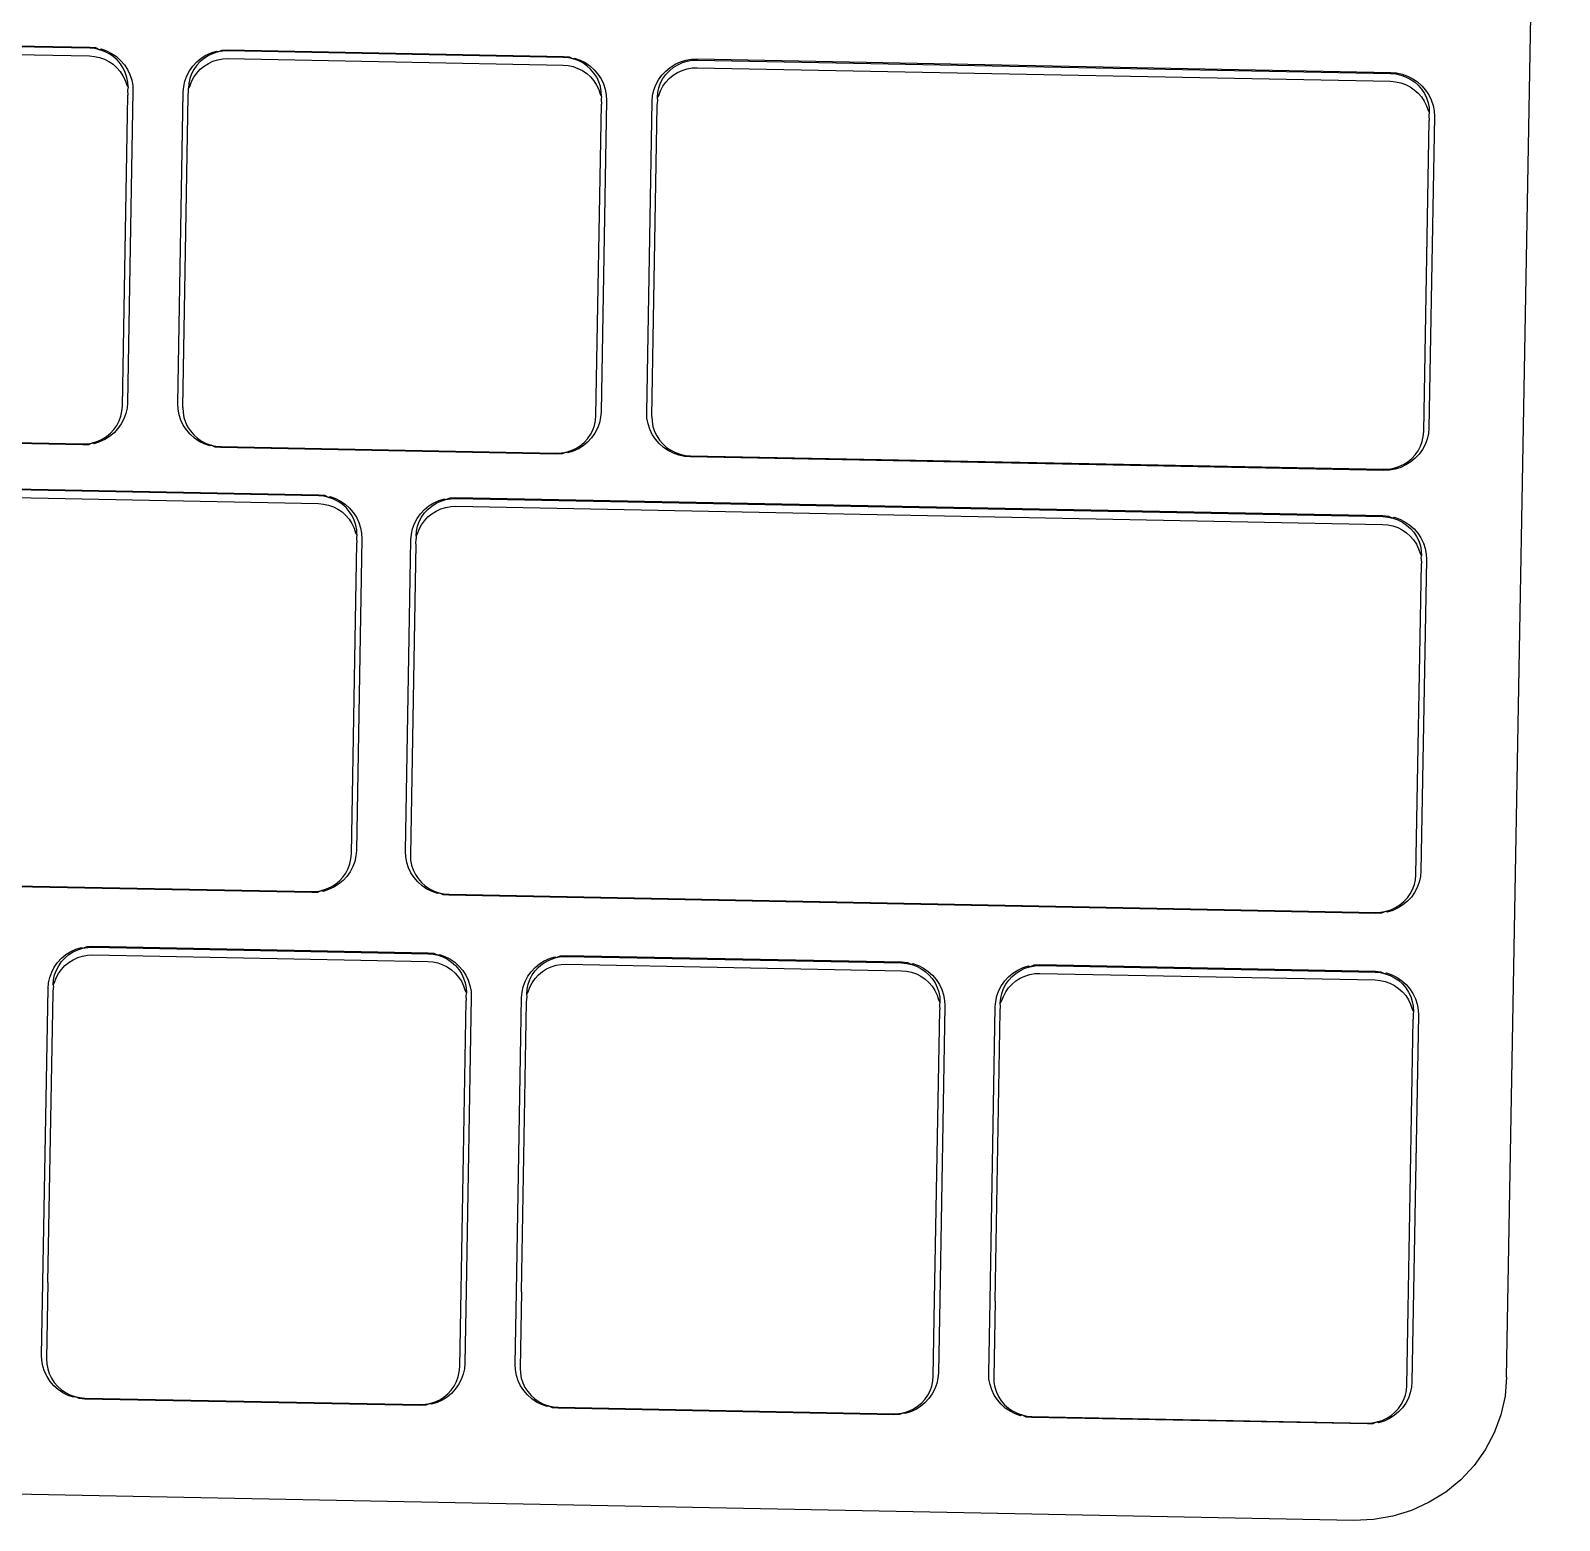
# Model space of a CAD drawing. Header units: millimetres. Extents: x -9564 to 100156, y -26854 to 24346.
# Drawn here: x 64363.5 to 64417.4, y -3054.6 to -3002.1 of the extents above; entities that cross this region are included whole.
import ezdxf

# ---------------------------------------------------------------- set-up
doc = ezdxf.new("R2010")
doc.units = ezdxf.units.MM
doc.header["$LTSCALE"] = 100
doc.layers.add('Muebles', color=112, linetype='Continuous')

msp = doc.modelspace()

# ---------------------------------------------------------------- linework, layer by layer
at = {"layer": 'Muebles'}
for p, q in [((64415.508, -3049.529), (64417.366, -2944.199)), ((64353.795, -3002.458), (64365.612, -3002.689)), ((64353.796, -3002.767), (64365.601, -3002.997)), ((64365.606, -3002.724), (64353.8, -3002.494)), ((64365.785, -3002.739), (64365.606, -3002.724)), ((64365.612, -3002.689), (64365.809, -3002.705)), ((64365.96, -3002.777), (64365.785, -3002.739)), ((64365.809, -3002.705), (64365.96, -3002.777)), ((64365.96, -3002.777), (64366.007, -3002.748)), ((64366.13, -3002.837), (64365.96, -3002.777)), ((64366.007, -3002.748), (64366.198, -3002.816)), ((64370.276, -3002.792), (64370.473, -3002.783)), ((64370.473, -3002.783), (64382.29, -3003.014)), ((64365.601, -3002.997), (64365.78, -3003.012)), ((64365.78, -3003.012), (64365.956, -3003.05)), ((64365.956, -3003.05), (64366.125, -3003.11)), ((64366.125, -3003.11), (64366.284, -3003.191)), ((64366.289, -3002.918), (64366.13, -3002.837)), ((64366.198, -3002.816), (64366.379, -3002.908)), ((64366.284, -3003.191), (64366.432, -3003.292)), ((64366.437, -3003.019), (64366.289, -3002.918)), ((64366.379, -3002.908), (64366.545, -3003.022)), ((64366.432, -3003.292), (64366.565, -3003.412)), ((64366.57, -3003.138), (64366.437, -3003.019)), ((64366.545, -3003.022), (64366.696, -3003.157)), ((64366.686, -3003.274), (64366.57, -3003.138)), ((64366.783, -3003.423), (64366.686, -3003.274)), ((64366.696, -3003.157), (64366.826, -3003.309)), ((64366.826, -3003.309), (64366.936, -3003.477)), ((64369.238, -3003.356), (64369.374, -3003.209)), ((64369.374, -3003.209), (64369.529, -3003.08)), ((64369.5, -3003.196), (64369.379, -3003.326)), ((64369.637, -3003.082), (64369.5, -3003.196)), ((64369.529, -3003.08), (64369.699, -3002.973)), ((64369.632, -3003.355), (64369.784, -3003.259)), ((64369.788, -3002.986), (64369.637, -3003.082)), ((64369.699, -3002.973), (64369.883, -3002.888)), ((64369.784, -3003.259), (64369.946, -3003.184)), ((64369.951, -3002.911), (64369.788, -3002.986)), ((64369.883, -3002.888), (64370.076, -3002.827)), ((64369.946, -3003.184), (64370.117, -3003.131)), ((64370.122, -3002.858), (64369.951, -3002.911)), ((64370.076, -3002.827), (64370.122, -3002.858)), ((64370.117, -3003.131), (64370.294, -3003.1)), ((64370.122, -3002.858), (64370.276, -3002.792)), ((64370.299, -3002.827), (64370.122, -3002.858)), ((64370.294, -3003.1), (64370.473, -3003.092)), ((64370.478, -3002.819), (64370.299, -3002.827)), ((64370.473, -3003.092), (64382.279, -3003.322)), ((64382.284, -3003.049), (64370.478, -3002.819)), ((64382.279, -3003.322), (64382.458, -3003.337)), ((64382.463, -3003.064), (64382.284, -3003.049)), ((64382.29, -3003.014), (64382.487, -3003.03)), ((64382.638, -3003.102), (64382.463, -3003.064)), ((64382.487, -3003.03), (64382.638, -3003.102)), ((64382.638, -3003.102), (64382.685, -3003.073)), ((64382.807, -3003.162), (64382.638, -3003.102)), ((64382.685, -3003.073), (64382.876, -3003.141)), ((64382.967, -3003.243), (64382.807, -3003.162)), ((64382.876, -3003.141), (64383.057, -3003.233)), ((64383.115, -3003.344), (64382.967, -3003.243)), ((64383.057, -3003.233), (64383.223, -3003.347)), ((64386.05, -3003.399), (64386.222, -3003.291)), ((64386.16, -3003.404), (64386.313, -3003.308)), ((64386.222, -3003.291), (64386.408, -3003.206)), ((64386.313, -3003.308), (64386.477, -3003.233)), ((64386.408, -3003.206), (64386.603, -3003.146)), ((64386.477, -3003.233), (64386.65, -3003.18)), ((64386.603, -3003.146), (64386.805, -3003.111)), ((64386.65, -3003.18), (64386.828, -3003.149)), ((64386.805, -3003.111), (64387.004, -3003.102)), ((64386.828, -3003.149), (64387.009, -3003.141)), ((64387.004, -3003.102), (64411.428, -3003.578)), ((64387.009, -3003.141), (64411.421, -3003.617)), ((64366.565, -3003.412), (64366.681, -3003.547)), ((64366.681, -3003.547), (64366.778, -3003.696)), ((64366.778, -3003.696), (64366.855, -3003.856)), ((64366.86, -3003.583), (64366.783, -3003.423)), ((64366.855, -3003.856), (64366.91, -3004.024)), ((64366.915, -3003.751), (64366.86, -3003.583)), ((64366.947, -3003.925), (64366.915, -3003.751)), ((64366.936, -3003.477), (64367.022, -3003.657)), ((64367.022, -3003.657), (64367.084, -3003.847)), ((64367.084, -3003.847), (64367.12, -3004.043)), ((64368.961, -3003.884), (64369.03, -3003.697)), ((64369.03, -3003.697), (64369.122, -3003.52)), ((64369.134, -3003.795), (64369.096, -3003.967)), ((64369.122, -3003.52), (64369.238, -3003.356)), ((64369.195, -3003.628), (64369.134, -3003.795)), ((64369.19, -3003.901), (64369.272, -3003.744)), ((64369.277, -3003.471), (64369.195, -3003.628)), ((64369.272, -3003.744), (64369.375, -3003.599)), ((64369.379, -3003.326), (64369.277, -3003.471)), ((64369.375, -3003.599), (64369.495, -3003.469)), ((64369.495, -3003.469), (64369.632, -3003.355)), ((64382.458, -3003.337), (64382.633, -3003.375)), ((64382.633, -3003.375), (64382.802, -3003.435)), ((64382.802, -3003.435), (64382.962, -3003.516)), ((64382.962, -3003.516), (64383.11, -3003.617)), ((64383.11, -3003.617), (64383.243, -3003.737)), ((64383.248, -3003.464), (64383.115, -3003.344)), ((64383.223, -3003.347), (64383.373, -3003.482)), ((64383.243, -3003.737), (64383.359, -3003.872)), ((64383.364, -3003.599), (64383.248, -3003.464)), ((64383.461, -3003.748), (64383.364, -3003.599)), ((64383.373, -3003.482), (64383.504, -3003.634)), ((64383.538, -3003.908), (64383.461, -3003.748)), ((64383.504, -3003.634), (64383.614, -3003.802)), ((64383.614, -3003.802), (64383.7, -3003.983)), ((64385.545, -3004.016), (64385.639, -3003.839)), ((64385.639, -3003.839), (64385.756, -3003.675)), ((64385.713, -3003.95), (64385.796, -3003.793)), ((64385.756, -3003.675), (64385.893, -3003.528)), ((64385.796, -3003.793), (64385.9, -3003.648)), ((64385.893, -3003.528), (64386.05, -3003.399)), ((64385.895, -3003.921), (64386.017, -3003.791)), ((64385.9, -3003.648), (64386.022, -3003.518)), ((64386.017, -3003.791), (64386.155, -3003.677)), ((64386.022, -3003.518), (64386.16, -3003.404)), ((64386.155, -3003.677), (64386.308, -3003.581)), ((64386.308, -3003.581), (64386.472, -3003.506)), ((64386.472, -3003.506), (64386.645, -3003.453)), ((64386.645, -3003.453), (64386.823, -3003.422)), ((64386.823, -3003.422), (64387.005, -3003.414)), ((64387.005, -3003.414), (64411.417, -3003.89)), ((64411.421, -3003.617), (64411.602, -3003.632)), ((64411.428, -3003.578), (64411.626, -3003.595)), ((64411.602, -3003.632), (64411.779, -3003.67)), ((64411.626, -3003.595), (64411.827, -3003.637)), ((64411.779, -3003.67), (64411.95, -3003.73)), ((64411.827, -3003.637), (64412.02, -3003.706)), ((64411.95, -3003.73), (64412.112, -3003.811)), ((64412.02, -3003.706), (64412.203, -3003.798)), ((64412.112, -3003.811), (64412.261, -3003.912)), ((64412.203, -3003.798), (64412.371, -3003.912)), ((64366.757, -3015.336), (64366.95, -3004.375)), ((64366.91, -3004.024), (64366.955, -3004.102)), ((64367.129, -3004.237), (64366.936, -3015.208)), ((64366.955, -3004.102), (64366.942, -3004.199)), ((64366.942, -3004.199), (64366.95, -3004.375)), ((64366.955, -3004.102), (64366.947, -3003.925)), ((64367.12, -3004.043), (64367.129, -3004.237)), ((64368.709, -3015.243), (64368.902, -3004.271)), ((64368.902, -3004.271), (64368.919, -3004.078)), ((64368.919, -3004.078), (64368.961, -3003.884)), ((64369.076, -3004.417), (64369.091, -3004.24)), ((64369.096, -3003.967), (64369.081, -3004.144)), ((64369.081, -3004.144), (64369.129, -3004.068)), ((64369.091, -3004.24), (64369.081, -3004.144)), ((64369.129, -3004.068), (64369.19, -3003.901)), ((64383.359, -3003.872), (64383.456, -3004.021)), ((64383.456, -3004.021), (64383.533, -3004.181)), ((64383.533, -3004.181), (64383.588, -3004.349)), ((64383.592, -3004.076), (64383.538, -3003.908)), ((64383.588, -3004.349), (64383.633, -3004.427)), ((64383.624, -3004.251), (64383.592, -3004.076)), ((64383.633, -3004.427), (64383.624, -3004.251)), ((64383.7, -3003.983), (64383.762, -3004.172)), ((64383.762, -3004.172), (64383.798, -3004.368)), ((64383.798, -3004.368), (64383.807, -3004.562)), ((64385.416, -3004.593), (64385.432, -3004.399)), ((64385.432, -3004.399), (64385.476, -3004.204)), ((64385.476, -3004.204), (64385.545, -3004.016)), ((64385.599, -3004.466), (64385.614, -3004.289)), ((64385.599, -3004.466), (64385.647, -3004.39)), ((64385.614, -3004.289), (64385.652, -3004.117)), ((64385.647, -3004.39), (64385.708, -3004.223)), ((64385.652, -3004.117), (64385.713, -3003.95)), ((64385.708, -3004.223), (64385.792, -3004.066)), ((64385.792, -3004.066), (64385.895, -3003.921)), ((64411.417, -3003.89), (64411.597, -3003.905)), ((64411.597, -3003.905), (64411.775, -3003.943)), ((64411.775, -3003.943), (64411.945, -3004.003)), ((64411.945, -3004.003), (64412.107, -3004.084)), ((64412.107, -3004.084), (64412.256, -3004.186)), ((64412.256, -3004.186), (64412.39, -3004.305)), ((64412.261, -3003.912), (64412.395, -3004.032)), ((64412.371, -3003.912), (64412.523, -3004.047)), ((64412.39, -3004.305), (64412.507, -3004.44)), ((64412.395, -3004.032), (64412.512, -3004.167)), ((64412.512, -3004.167), (64412.611, -3004.316)), ((64412.523, -3004.047), (64412.655, -3004.2)), ((64412.611, -3004.316), (64412.688, -3004.476)), ((64412.655, -3004.2), (64412.766, -3004.368)), ((64412.766, -3004.368), (64412.854, -3004.549)), ((64368.883, -3015.377), (64369.076, -3004.417)), ((64383.435, -3015.661), (64383.628, -3004.7)), ((64383.807, -3004.562), (64383.614, -3015.533)), ((64383.633, -3004.427), (64383.62, -3004.524)), ((64383.62, -3004.524), (64383.628, -3004.7)), ((64385.222, -3015.565), (64385.416, -3004.593)), ((64385.4, -3015.699), (64385.594, -3004.739)), ((64385.594, -3004.739), (64385.609, -3004.562)), ((64385.609, -3004.562), (64385.599, -3004.466)), ((64412.507, -3004.44), (64412.606, -3004.589)), ((64412.606, -3004.589), (64412.683, -3004.749)), ((64412.683, -3004.749), (64412.738, -3004.918)), ((64412.688, -3004.476), (64412.743, -3004.645)), ((64412.738, -3004.918), (64412.784, -3004.995)), ((64412.743, -3004.645), (64412.776, -3004.819)), ((64412.776, -3004.819), (64412.784, -3004.995)), ((64412.854, -3004.549), (64412.916, -3004.739)), ((64412.916, -3004.739), (64412.953, -3004.936)), ((64412.953, -3004.936), (64412.963, -3005.13)), ((64412.586, -3016.229), (64412.78, -3005.268)), ((64412.963, -3005.13), (64412.769, -3016.102)), ((64412.784, -3004.995), (64412.771, -3005.092)), ((64412.771, -3005.092), (64412.78, -3005.268)), ((64366.643, -3015.851), (64366.704, -3015.685)), ((64366.704, -3015.685), (64366.742, -3015.512)), ((64366.742, -3015.512), (64366.757, -3015.336)), ((64366.877, -3015.595), (64366.808, -3015.783)), ((64366.92, -3015.401), (64366.877, -3015.595)), ((64366.936, -3015.208), (64366.92, -3015.401)), ((64368.718, -3015.436), (64368.709, -3015.243)), ((64368.754, -3015.632), (64368.718, -3015.436)), ((64368.816, -3015.822), (64368.754, -3015.632)), ((64368.883, -3015.377), (64368.892, -3015.554)), ((64368.892, -3015.554), (64368.924, -3015.728)), ((64383.42, -3015.837), (64383.435, -3015.661)), ((64383.614, -3015.533), (64383.597, -3015.726)), ((64385.232, -3015.759), (64385.222, -3015.565)), ((64385.4, -3015.699), (64385.409, -3015.876)), ((64366.338, -3016.284), (64366.459, -3016.153)), ((64366.459, -3016.153), (64366.561, -3016.008)), ((64366.6, -3016.123), (64366.464, -3016.27)), ((64366.561, -3016.008), (64366.643, -3015.851)), ((64366.716, -3015.959), (64366.6, -3016.123)), ((64366.808, -3015.783), (64366.716, -3015.959)), ((64368.902, -3016.002), (64368.816, -3015.822)), ((64369.012, -3016.17), (64368.902, -3016.002)), ((64368.924, -3015.728), (64368.978, -3015.896)), ((64368.978, -3015.896), (64369.055, -3016.056)), ((64369.143, -3016.322), (64369.012, -3016.17)), ((64369.055, -3016.056), (64369.152, -3016.205)), ((64369.152, -3016.205), (64369.268, -3016.341)), ((64383.239, -3016.333), (64383.321, -3016.176)), ((64383.321, -3016.176), (64383.382, -3016.01)), ((64383.382, -3016.01), (64383.42, -3015.837)), ((64383.486, -3016.108), (64383.394, -3016.285)), ((64383.555, -3015.92), (64383.486, -3016.108)), ((64383.597, -3015.726), (64383.555, -3015.92)), ((64385.268, -3015.955), (64385.232, -3015.759)), ((64385.331, -3016.146), (64385.268, -3015.955)), ((64385.418, -3016.327), (64385.331, -3016.146)), ((64385.409, -3015.876), (64385.442, -3016.05)), ((64385.442, -3016.05), (64385.497, -3016.218)), ((64385.497, -3016.218), (64385.574, -3016.378)), ((64412.571, -3016.405), (64412.586, -3016.229)), ((64412.769, -3016.102), (64412.753, -3016.295)), ((64365.365, -3016.696), (64353.548, -3016.465)), ((64353.555, -3016.43), (64365.36, -3016.661)), ((64365.36, -3016.661), (64365.539, -3016.652)), ((64365.562, -3016.687), (64365.365, -3016.696)), ((64365.539, -3016.652), (64365.716, -3016.621)), ((64365.716, -3016.621), (64365.562, -3016.687)), ((64365.716, -3016.621), (64365.887, -3016.568)), ((64365.762, -3016.652), (64365.716, -3016.621)), ((64365.955, -3016.591), (64365.762, -3016.652)), ((64365.887, -3016.568), (64366.05, -3016.493)), ((64366.139, -3016.506), (64365.955, -3016.591)), ((64366.05, -3016.493), (64366.201, -3016.397)), ((64366.309, -3016.399), (64366.139, -3016.506)), ((64366.201, -3016.397), (64366.338, -3016.284)), ((64366.464, -3016.27), (64366.309, -3016.399)), ((64369.293, -3016.457), (64369.143, -3016.322)), ((64369.268, -3016.341), (64369.401, -3016.46)), ((64369.459, -3016.571), (64369.293, -3016.457)), ((64369.401, -3016.46), (64369.549, -3016.561)), ((64369.64, -3016.663), (64369.459, -3016.571)), ((64369.549, -3016.561), (64369.709, -3016.642)), ((64369.831, -3016.731), (64369.64, -3016.663)), ((64369.709, -3016.642), (64369.878, -3016.702)), ((64369.878, -3016.702), (64369.831, -3016.731)), ((64369.878, -3016.702), (64370.053, -3016.74)), ((64370.029, -3016.774), (64369.878, -3016.702)), ((64370.226, -3016.79), (64370.029, -3016.774)), ((64370.053, -3016.74), (64370.232, -3016.755)), ((64370.232, -3016.755), (64382.038, -3016.986)), ((64382.728, -3016.818), (64382.879, -3016.723)), ((64382.987, -3016.724), (64382.817, -3016.832)), ((64382.879, -3016.723), (64383.016, -3016.609)), ((64383.142, -3016.595), (64382.987, -3016.724)), ((64383.016, -3016.609), (64383.137, -3016.478)), ((64383.137, -3016.478), (64383.239, -3016.333)), ((64383.278, -3016.448), (64383.142, -3016.595)), ((64383.394, -3016.285), (64383.278, -3016.448)), ((64385.529, -3016.495), (64385.418, -3016.327)), ((64385.662, -3016.648), (64385.529, -3016.495)), ((64385.574, -3016.378), (64385.673, -3016.527)), ((64385.814, -3016.783), (64385.662, -3016.648)), ((64385.673, -3016.527), (64385.79, -3016.663)), ((64385.79, -3016.663), (64385.924, -3016.782)), ((64385.982, -3016.897), (64385.814, -3016.783)), ((64385.924, -3016.782), (64386.073, -3016.883)), ((64412.388, -3016.901), (64412.472, -3016.744)), ((64412.472, -3016.744), (64412.533, -3016.578)), ((64412.533, -3016.578), (64412.571, -3016.405)), ((64412.64, -3016.678), (64412.546, -3016.855)), ((64412.709, -3016.49), (64412.64, -3016.678)), ((64412.753, -3016.295), (64412.709, -3016.49)), ((64382.043, -3017.021), (64370.226, -3016.79)), ((64382.038, -3016.986), (64382.217, -3016.978)), ((64382.24, -3017.012), (64382.043, -3017.021)), ((64382.217, -3016.978), (64382.394, -3016.946)), ((64382.394, -3016.946), (64382.24, -3017.012)), ((64382.394, -3016.946), (64382.565, -3016.893)), ((64382.44, -3016.977), (64382.394, -3016.946)), ((64382.633, -3016.916), (64382.44, -3016.977)), ((64382.565, -3016.893), (64382.728, -3016.818)), ((64382.817, -3016.832), (64382.633, -3016.916)), ((64386.165, -3016.989), (64385.982, -3016.897)), ((64386.073, -3016.883), (64386.235, -3016.964)), ((64386.358, -3017.057), (64386.165, -3016.989)), ((64386.235, -3016.964), (64386.405, -3017.025)), ((64386.558, -3017.1), (64386.358, -3017.057)), ((64386.405, -3017.025), (64386.583, -3017.063)), ((64386.757, -3017.116), (64386.558, -3017.1)), ((64386.583, -3017.063), (64386.763, -3017.078)), ((64411.186, -3017.592), (64386.757, -3017.116)), ((64386.763, -3017.078), (64411.175, -3017.554)), ((64411.872, -3017.386), (64412.025, -3017.291)), ((64412.135, -3017.296), (64411.962, -3017.403)), ((64412.025, -3017.291), (64412.163, -3017.177)), ((64412.291, -3017.167), (64412.135, -3017.296)), ((64412.163, -3017.177), (64412.285, -3017.046)), ((64412.285, -3017.046), (64412.388, -3016.901)), ((64412.429, -3017.019), (64412.291, -3017.167)), ((64412.546, -3016.855), (64412.429, -3017.019)), ((64411.175, -3017.554), (64411.357, -3017.546)), ((64411.38, -3017.584), (64411.186, -3017.592)), ((64411.357, -3017.546), (64411.535, -3017.514)), ((64411.582, -3017.549), (64411.38, -3017.584)), ((64411.535, -3017.514), (64411.708, -3017.461)), ((64411.777, -3017.488), (64411.582, -3017.549)), ((64411.708, -3017.461), (64411.872, -3017.386)), ((64411.962, -3017.403), (64411.777, -3017.488)), ((64361.858, -3018.224), (64373.675, -3018.454)), ((64373.668, -3018.489), (64361.863, -3018.259)), ((64361.858, -3018.532), (64373.664, -3018.762)), ((64373.664, -3018.762), (64373.843, -3018.777)), ((64373.848, -3018.504), (64373.668, -3018.489)), ((64373.675, -3018.454), (64373.872, -3018.471)), ((64373.843, -3018.777), (64374.018, -3018.815)), ((64374.023, -3018.542), (64373.848, -3018.504)), ((64373.872, -3018.471), (64374.023, -3018.542)), ((64374.018, -3018.815), (64374.187, -3018.876)), ((64374.023, -3018.542), (64374.07, -3018.514)), ((64374.192, -3018.603), (64374.023, -3018.542)), ((64374.07, -3018.514), (64374.261, -3018.582)), ((64374.187, -3018.876), (64374.347, -3018.957)), ((64374.352, -3018.684), (64374.192, -3018.603)), ((64374.261, -3018.582), (64374.441, -3018.674)), ((64374.5, -3018.785), (64374.352, -3018.684)), ((64374.441, -3018.674), (64374.608, -3018.788)), ((64374.633, -3018.904), (64374.5, -3018.785)), ((64374.608, -3018.788), (64374.758, -3018.922)), ((64374.749, -3019.039), (64374.633, -3018.904)), ((64374.758, -3018.922), (64374.889, -3019.075)), ((64377.396, -3018.973), (64377.552, -3018.845)), ((64377.521, -3018.961), (64377.66, -3018.847)), ((64377.552, -3018.845), (64377.724, -3018.737)), ((64377.66, -3018.847), (64377.812, -3018.751)), ((64377.724, -3018.737), (64377.909, -3018.653)), ((64377.812, -3018.751), (64377.976, -3018.676)), ((64377.909, -3018.653), (64378.104, -3018.592)), ((64377.971, -3018.949), (64378.144, -3018.896)), ((64377.976, -3018.676), (64378.149, -3018.623)), ((64378.104, -3018.592), (64378.149, -3018.623)), ((64378.144, -3018.896), (64378.323, -3018.865)), ((64378.149, -3018.623), (64378.305, -3018.557)), ((64378.149, -3018.623), (64378.328, -3018.592)), ((64378.305, -3018.557), (64378.504, -3018.549)), ((64378.323, -3018.865), (64378.504, -3018.857)), ((64378.328, -3018.592), (64378.509, -3018.584)), ((64378.504, -3018.549), (64411.152, -3019.185)), ((64378.504, -3018.857), (64411.141, -3019.493)), ((64378.509, -3018.584), (64411.146, -3019.22)), ((64374.347, -3018.957), (64374.495, -3019.058)), ((64374.495, -3019.058), (64374.628, -3019.177)), ((64374.628, -3019.177), (64374.744, -3019.312)), ((64374.744, -3019.312), (64374.841, -3019.461)), ((64374.846, -3019.188), (64374.749, -3019.039)), ((64374.841, -3019.461), (64374.918, -3019.622)), ((64374.922, -3019.349), (64374.846, -3019.188)), ((64374.889, -3019.075), (64374.999, -3019.243)), ((64374.977, -3019.517), (64374.922, -3019.349)), ((64374.999, -3019.243), (64375.085, -3019.423)), ((64375.085, -3019.423), (64375.147, -3019.613)), ((64376.979, -3019.648), (64377.048, -3019.461)), ((64377.048, -3019.461), (64377.142, -3019.284)), ((64377.142, -3019.284), (64377.258, -3019.12)), ((64377.151, -3019.559), (64377.213, -3019.393)), ((64377.213, -3019.393), (64377.296, -3019.236)), ((64377.258, -3019.12), (64377.396, -3018.973)), ((64377.291, -3019.509), (64377.394, -3019.364)), ((64377.296, -3019.236), (64377.399, -3019.091)), ((64377.394, -3019.364), (64377.516, -3019.234)), ((64377.399, -3019.091), (64377.521, -3018.961)), ((64377.516, -3019.234), (64377.655, -3019.12)), ((64377.655, -3019.12), (64377.807, -3019.024)), ((64377.807, -3019.024), (64377.971, -3018.949)), ((64411.146, -3019.22), (64411.327, -3019.235)), ((64411.152, -3019.185), (64411.351, -3019.202)), ((64411.327, -3019.235), (64411.504, -3019.273)), ((64411.351, -3019.202), (64411.504, -3019.273)), ((64411.504, -3019.273), (64411.551, -3019.244)), ((64411.504, -3019.273), (64411.675, -3019.333)), ((64411.551, -3019.244), (64411.743, -3019.312)), ((64411.675, -3019.333), (64411.836, -3019.415)), ((64411.743, -3019.312), (64411.925, -3019.404)), ((64411.836, -3019.415), (64411.985, -3019.516)), ((64411.925, -3019.404), (64412.093, -3019.518)), ((64374.918, -3019.622), (64374.972, -3019.79)), ((64374.972, -3019.79), (64375.018, -3019.868)), ((64375.009, -3019.691), (64374.977, -3019.517)), ((64375.192, -3020.002), (64374.999, -3030.974)), ((64375.018, -3019.868), (64375.004, -3019.964)), ((64375.004, -3019.964), (64375.013, -3020.141)), ((64375.018, -3019.868), (64375.009, -3019.691)), ((64375.147, -3019.613), (64375.183, -3019.809)), ((64375.183, -3019.809), (64375.192, -3020.002)), ((64376.919, -3020.036), (64376.936, -3019.843)), ((64376.936, -3019.843), (64376.979, -3019.648)), ((64377.093, -3020.181), (64377.108, -3020.005)), ((64377.098, -3019.908), (64377.113, -3019.732)), ((64377.098, -3019.908), (64377.147, -3019.832)), ((64377.098, -3019.908), (64377.108, -3020.005)), ((64377.113, -3019.732), (64377.151, -3019.559)), ((64377.147, -3019.832), (64377.208, -3019.666)), ((64377.208, -3019.666), (64377.291, -3019.509)), ((64411.141, -3019.493), (64411.322, -3019.508)), ((64411.322, -3019.508), (64411.499, -3019.546)), ((64411.499, -3019.546), (64411.67, -3019.606)), ((64411.67, -3019.606), (64411.832, -3019.688)), ((64411.832, -3019.688), (64411.981, -3019.789)), ((64411.981, -3019.789), (64412.115, -3019.908)), ((64411.985, -3019.516), (64412.12, -3019.635)), ((64412.093, -3019.518), (64412.245, -3019.652)), ((64412.115, -3019.908), (64412.232, -3020.043)), ((64412.12, -3019.635), (64412.237, -3019.77)), ((64412.237, -3019.77), (64412.335, -3019.919)), ((64412.245, -3019.652), (64412.377, -3019.805)), ((64412.335, -3019.919), (64412.413, -3020.079)), ((64412.377, -3019.805), (64412.488, -3019.973)), ((64412.488, -3019.973), (64412.575, -3020.153)), ((64374.82, -3031.101), (64375.013, -3020.141)), ((64376.726, -3031.007), (64376.919, -3020.036)), ((64377.093, -3020.181), (64376.9, -3031.142)), ((64412.232, -3020.043), (64412.33, -3020.192)), ((64412.33, -3020.192), (64412.408, -3020.352)), ((64412.408, -3020.352), (64412.463, -3020.521)), ((64412.413, -3020.079), (64412.468, -3020.248)), ((64412.463, -3020.521), (64412.509, -3020.599)), ((64412.468, -3020.248), (64412.5, -3020.422)), ((64412.5, -3020.422), (64412.509, -3020.599)), ((64412.575, -3020.153), (64412.637, -3020.343)), ((64412.637, -3020.343), (64412.674, -3020.54)), ((64412.674, -3020.54), (64412.683, -3020.733)), ((64412.311, -3031.832), (64412.504, -3020.872)), ((64412.683, -3020.733), (64412.49, -3031.705)), ((64412.496, -3020.695), (64412.509, -3020.599)), ((64412.496, -3020.695), (64412.504, -3020.872)), ((64374.767, -3031.45), (64374.805, -3031.277)), ((64374.805, -3031.277), (64374.82, -3031.101)), ((64374.982, -3031.167), (64374.939, -3031.361)), ((64374.999, -3030.974), (64374.982, -3031.167)), ((64376.735, -3031.201), (64376.726, -3031.007)), ((64376.772, -3031.397), (64376.735, -3031.201)), ((64376.9, -3031.142), (64376.909, -3031.318)), ((64376.909, -3031.318), (64376.941, -3031.493)), ((64374.521, -3031.919), (64374.624, -3031.774)), ((64374.624, -3031.774), (64374.706, -3031.617)), ((64374.778, -3031.725), (64374.663, -3031.889)), ((64374.706, -3031.617), (64374.767, -3031.45)), ((64374.871, -3031.548), (64374.778, -3031.725)), ((64374.939, -3031.361), (64374.871, -3031.548)), ((64376.834, -3031.587), (64376.772, -3031.397)), ((64376.921, -3031.768), (64376.834, -3031.587)), ((64377.032, -3031.935), (64376.921, -3031.768)), ((64376.941, -3031.493), (64376.996, -3031.661)), ((64376.996, -3031.661), (64377.074, -3031.821)), ((64377.074, -3031.821), (64377.172, -3031.97)), ((64412.296, -3032.008), (64412.311, -3031.832)), ((64412.49, -3031.705), (64412.473, -3031.898)), ((64373.428, -3032.461), (64361.611, -3032.231)), ((64361.617, -3032.196), (64373.423, -3032.426)), ((64373.602, -3032.418), (64373.779, -3032.387)), ((64373.779, -3032.387), (64373.625, -3032.453)), ((64373.779, -3032.387), (64373.95, -3032.334)), ((64373.825, -3032.417), (64373.779, -3032.387)), ((64374.018, -3032.357), (64373.825, -3032.417)), ((64373.95, -3032.334), (64374.112, -3032.259)), ((64374.202, -3032.272), (64374.018, -3032.357)), ((64374.112, -3032.259), (64374.264, -3032.163)), ((64374.372, -3032.165), (64374.202, -3032.272)), ((64374.264, -3032.163), (64374.401, -3032.049)), ((64374.527, -3032.036), (64374.372, -3032.165)), ((64374.401, -3032.049), (64374.521, -3031.919)), ((64374.663, -3031.889), (64374.527, -3032.036)), ((64377.164, -3032.088), (64377.032, -3031.935)), ((64377.316, -3032.222), (64377.164, -3032.088)), ((64377.172, -3031.97), (64377.289, -3032.106)), ((64377.289, -3032.106), (64377.424, -3032.225)), ((64377.484, -3032.336), (64377.316, -3032.222)), ((64377.424, -3032.225), (64377.573, -3032.326)), ((64377.666, -3032.428), (64377.484, -3032.336)), ((64377.573, -3032.326), (64377.734, -3032.407)), ((64412.113, -3032.504), (64412.196, -3032.347)), ((64412.196, -3032.347), (64412.258, -3032.181)), ((64412.258, -3032.181), (64412.296, -3032.008)), ((64412.361, -3032.28), (64412.267, -3032.457)), ((64412.43, -3032.092), (64412.361, -3032.28)), ((64412.473, -3031.898), (64412.43, -3032.092)), ((64373.423, -3032.426), (64373.602, -3032.418)), ((64373.625, -3032.453), (64373.428, -3032.461)), ((64377.858, -3032.496), (64377.666, -3032.428)), ((64377.734, -3032.407), (64377.905, -3032.468)), ((64377.905, -3032.468), (64377.858, -3032.496)), ((64377.905, -3032.468), (64378.082, -3032.505)), ((64378.058, -3032.539), (64377.905, -3032.468)), ((64378.257, -3032.555), (64378.058, -3032.539)), ((64378.082, -3032.505), (64378.263, -3032.521)), ((64410.905, -3033.192), (64378.257, -3032.555)), ((64378.263, -3032.521), (64410.9, -3033.157)), ((64411.597, -3032.989), (64411.749, -3032.894)), ((64411.857, -3032.896), (64411.685, -3033.003)), ((64411.749, -3032.894), (64411.888, -3032.78)), ((64412.013, -3032.767), (64411.857, -3032.896)), ((64411.888, -3032.78), (64412.01, -3032.649)), ((64412.01, -3032.649), (64412.113, -3032.504)), ((64412.151, -3032.62), (64412.013, -3032.767)), ((64412.267, -3032.457), (64412.151, -3032.62)), ((64410.9, -3033.157), (64411.081, -3033.149)), ((64411.104, -3033.183), (64410.905, -3033.192)), ((64411.081, -3033.149), (64411.26, -3033.118)), ((64411.26, -3033.118), (64411.104, -3033.183)), ((64411.26, -3033.118), (64411.433, -3033.064)), ((64411.305, -3033.148), (64411.26, -3033.118)), ((64411.5, -3033.088), (64411.305, -3033.148)), ((64411.433, -3033.064), (64411.597, -3032.989)), ((64411.685, -3033.003), (64411.5, -3033.088)), ((64364.766, -3034.645), (64364.937, -3034.538)), ((64364.875, -3034.647), (64365.026, -3034.552)), ((64364.937, -3034.538), (64365.12, -3034.453)), ((64365.026, -3034.552), (64365.188, -3034.476)), ((64365.12, -3034.453), (64365.314, -3034.393)), ((64365.188, -3034.476), (64365.36, -3034.423)), ((64365.314, -3034.393), (64365.36, -3034.423)), ((64365.36, -3034.423), (64365.514, -3034.358)), ((64365.36, -3034.423), (64365.536, -3034.392)), ((64365.514, -3034.358), (64365.711, -3034.349)), ((64365.536, -3034.392), (64365.716, -3034.384)), ((64365.711, -3034.349), (64377.528, -3034.579)), ((64365.716, -3034.384), (64377.521, -3034.614)), ((64364.267, -3035.262), (64364.36, -3035.085)), ((64364.36, -3035.085), (64364.475, -3034.921)), ((64364.432, -3035.194), (64364.515, -3035.036)), ((64364.475, -3034.921), (64364.612, -3034.774)), ((64364.515, -3035.036), (64364.617, -3034.891)), ((64364.612, -3034.774), (64364.766, -3034.645)), ((64364.612, -3035.164), (64364.733, -3035.034)), ((64364.617, -3034.891), (64364.738, -3034.761)), ((64364.733, -3035.034), (64364.87, -3034.92)), ((64364.738, -3034.761), (64364.875, -3034.647)), ((64364.87, -3034.92), (64365.021, -3034.825)), ((64365.021, -3034.825), (64365.184, -3034.75)), ((64365.184, -3034.75), (64365.355, -3034.696)), ((64365.355, -3034.696), (64365.532, -3034.665)), ((64365.532, -3034.665), (64365.711, -3034.657)), ((64365.711, -3034.657), (64377.516, -3034.887)), ((64377.516, -3034.887), (64377.695, -3034.902)), ((64377.521, -3034.614), (64377.7, -3034.629)), ((64377.528, -3034.579), (64377.724, -3034.596)), ((64377.695, -3034.902), (64377.871, -3034.94)), ((64377.7, -3034.629), (64377.876, -3034.667)), ((64377.724, -3034.596), (64377.876, -3034.667)), ((64377.871, -3034.94), (64378.04, -3035)), ((64377.876, -3034.667), (64377.923, -3034.638)), ((64377.876, -3034.667), (64378.045, -3034.727)), ((64377.923, -3034.638), (64378.114, -3034.706)), ((64378.04, -3035), (64378.2, -3035.081)), ((64378.045, -3034.727), (64378.205, -3034.808)), ((64378.114, -3034.706), (64378.294, -3034.798)), ((64378.2, -3035.081), (64378.347, -3035.183)), ((64378.205, -3034.808), (64378.352, -3034.91)), ((64378.294, -3034.798), (64378.461, -3034.912)), ((64378.352, -3034.91), (64378.485, -3035.029)), ((64378.461, -3034.912), (64378.611, -3035.047)), ((64378.485, -3035.029), (64378.601, -3035.164)), ((64378.611, -3035.047), (64378.742, -3035.199)), ((64381.289, -3035.099), (64381.444, -3034.971)), ((64381.295, -3035.217), (64381.416, -3035.086)), ((64381.416, -3035.086), (64381.553, -3034.972)), ((64381.444, -3034.971), (64381.615, -3034.863)), ((64381.553, -3034.972), (64381.704, -3034.877)), ((64381.615, -3034.863), (64381.798, -3034.778)), ((64381.699, -3035.15), (64381.861, -3035.075)), ((64381.704, -3034.877), (64381.866, -3034.802)), ((64381.798, -3034.778), (64381.991, -3034.718)), ((64381.861, -3035.075), (64382.033, -3035.021)), ((64381.866, -3034.802), (64382.037, -3034.748)), ((64381.991, -3034.718), (64382.037, -3034.748)), ((64382.033, -3035.021), (64382.209, -3034.99)), ((64382.037, -3034.748), (64382.191, -3034.683)), ((64382.037, -3034.748), (64382.214, -3034.717)), ((64382.191, -3034.683), (64382.388, -3034.674)), ((64382.209, -3034.99), (64382.389, -3034.982)), ((64382.214, -3034.717), (64382.394, -3034.709)), ((64382.388, -3034.674), (64394.205, -3034.904)), ((64382.389, -3034.982), (64394.194, -3035.212)), ((64382.394, -3034.709), (64394.199, -3034.939)), ((64394.199, -3034.939), (64394.378, -3034.954)), ((64394.205, -3034.904), (64394.402, -3034.921)), ((64394.378, -3034.954), (64394.554, -3034.992)), ((64394.402, -3034.921), (64394.554, -3034.992)), ((64394.554, -3034.992), (64394.6, -3034.963)), ((64394.554, -3034.992), (64394.723, -3035.052)), ((64394.6, -3034.963), (64394.791, -3035.031)), ((64394.723, -3035.052), (64394.882, -3035.133)), ((64394.791, -3035.031), (64394.972, -3035.123)), ((64398.476, -3035.103), (64398.669, -3035.043)), ((64398.544, -3035.127), (64398.715, -3035.073)), ((64398.669, -3035.043), (64398.715, -3035.073)), ((64398.715, -3035.073), (64398.869, -3035.008)), ((64398.715, -3035.073), (64398.892, -3035.042)), ((64398.869, -3035.008), (64399.066, -3034.999)), ((64398.892, -3035.042), (64399.071, -3035.034)), ((64399.066, -3034.999), (64410.883, -3035.229)), ((64399.071, -3035.034), (64410.877, -3035.264)), ((64364.156, -3035.643), (64364.199, -3035.449)), ((64364.199, -3035.449), (64364.267, -3035.262)), ((64364.319, -3035.709), (64364.334, -3035.533)), ((64364.334, -3035.533), (64364.372, -3035.36)), ((64364.367, -3035.633), (64364.428, -3035.467)), ((64364.372, -3035.36), (64364.432, -3035.194)), ((64364.428, -3035.467), (64364.51, -3035.31)), ((64364.51, -3035.31), (64364.612, -3035.164)), ((64378.347, -3035.183), (64378.48, -3035.302)), ((64378.48, -3035.302), (64378.596, -3035.437)), ((64378.596, -3035.437), (64378.694, -3035.586)), ((64378.601, -3035.164), (64378.699, -3035.313)), ((64378.694, -3035.586), (64378.77, -3035.746)), ((64378.699, -3035.313), (64378.775, -3035.473)), ((64378.742, -3035.199), (64378.851, -3035.367)), ((64378.775, -3035.473), (64378.83, -3035.642)), ((64378.851, -3035.367), (64378.938, -3035.548)), ((64378.938, -3035.548), (64378.999, -3035.738)), ((64380.877, -3035.774), (64380.945, -3035.587)), ((64380.945, -3035.587), (64381.038, -3035.41)), ((64381.038, -3035.41), (64381.153, -3035.246)), ((64381.049, -3035.685), (64381.11, -3035.519)), ((64381.11, -3035.519), (64381.192, -3035.362)), ((64381.153, -3035.246), (64381.289, -3035.099)), ((64381.188, -3035.635), (64381.29, -3035.49)), ((64381.192, -3035.362), (64381.295, -3035.217)), ((64381.29, -3035.49), (64381.411, -3035.359)), ((64381.411, -3035.359), (64381.548, -3035.245)), ((64381.548, -3035.245), (64381.699, -3035.15)), ((64394.194, -3035.212), (64394.373, -3035.227)), ((64394.373, -3035.227), (64394.549, -3035.265)), ((64394.549, -3035.265), (64394.718, -3035.325)), ((64394.718, -3035.325), (64394.878, -3035.407)), ((64394.878, -3035.407), (64395.025, -3035.508)), ((64394.882, -3035.133), (64395.03, -3035.235)), ((64394.972, -3035.123), (64395.139, -3035.238)), ((64395.025, -3035.508), (64395.158, -3035.627)), ((64395.03, -3035.235), (64395.163, -3035.354)), ((64395.139, -3035.238), (64395.289, -3035.372)), ((64395.158, -3035.627), (64395.274, -3035.762)), ((64395.163, -3035.354), (64395.279, -3035.489)), ((64395.279, -3035.489), (64395.376, -3035.638)), ((64395.289, -3035.372), (64395.42, -3035.525)), ((64395.42, -3035.525), (64395.529, -3035.692)), ((64397.716, -3035.735), (64397.831, -3035.572)), ((64397.831, -3035.572), (64397.967, -3035.424)), ((64397.87, -3035.687), (64397.973, -3035.542)), ((64397.967, -3035.424), (64398.122, -3035.296)), ((64397.973, -3035.542), (64398.093, -3035.411)), ((64398.088, -3035.684), (64398.226, -3035.57)), ((64398.093, -3035.411), (64398.23, -3035.297)), ((64398.122, -3035.296), (64398.292, -3035.188)), ((64398.226, -3035.57), (64398.377, -3035.475)), ((64398.23, -3035.297), (64398.382, -3035.202)), ((64398.292, -3035.188), (64398.476, -3035.103)), ((64398.377, -3035.475), (64398.539, -3035.4)), ((64398.382, -3035.202), (64398.544, -3035.127)), ((64398.539, -3035.4), (64398.71, -3035.346)), ((64398.71, -3035.346), (64398.887, -3035.315)), ((64398.887, -3035.315), (64399.066, -3035.307)), ((64399.066, -3035.307), (64410.872, -3035.537)), ((64410.872, -3035.537), (64411.051, -3035.552)), ((64410.877, -3035.264), (64411.056, -3035.279)), ((64410.883, -3035.229), (64411.08, -3035.246)), ((64411.051, -3035.552), (64411.226, -3035.59)), ((64411.056, -3035.279), (64411.231, -3035.317)), ((64411.08, -3035.246), (64411.231, -3035.317)), ((64411.226, -3035.59), (64411.396, -3035.65)), ((64411.231, -3035.317), (64411.278, -3035.289)), ((64411.231, -3035.317), (64411.4, -3035.377)), ((64411.278, -3035.289), (64411.469, -3035.357)), ((64411.4, -3035.377), (64411.56, -3035.459)), ((64411.469, -3035.357), (64411.65, -3035.448)), ((64411.56, -3035.459), (64411.708, -3035.56)), ((64411.65, -3035.448), (64411.816, -3035.563)), ((64411.708, -3035.56), (64411.841, -3035.679)), ((64411.816, -3035.563), (64411.966, -3035.697)), ((64363.957, -3046.192), (64364.14, -3035.836)), ((64364.134, -3046.196), (64364.314, -3035.982)), ((64364.14, -3035.836), (64364.156, -3035.643)), ((64364.314, -3035.982), (64364.329, -3035.806)), ((64364.319, -3035.709), (64364.367, -3035.633)), ((64364.319, -3035.709), (64364.329, -3035.806)), ((64378.77, -3035.746), (64378.825, -3035.915)), ((64378.825, -3035.915), (64378.871, -3035.992)), ((64378.83, -3035.642), (64378.862, -3035.816)), ((64378.871, -3035.992), (64378.857, -3036.089)), ((64378.857, -3036.089), (64378.866, -3036.265)), ((64378.862, -3035.816), (64378.871, -3035.992)), ((64379.045, -3036.127), (64378.862, -3046.483)), ((64378.999, -3035.738), (64379.035, -3035.934)), ((64379.035, -3035.934), (64379.045, -3036.127)), ((64380.635, -3046.517), (64380.818, -3036.161)), ((64380.818, -3036.161), (64380.834, -3035.969)), ((64380.834, -3035.969), (64380.877, -3035.774)), ((64380.992, -3036.307), (64381.007, -3036.131)), ((64380.996, -3036.034), (64381.011, -3035.858)), ((64380.996, -3036.034), (64381.045, -3035.958)), ((64381.007, -3036.131), (64380.996, -3036.034)), ((64381.011, -3035.858), (64381.049, -3035.685)), ((64381.045, -3035.958), (64381.105, -3035.792)), ((64381.105, -3035.792), (64381.188, -3035.635)), ((64395.274, -3035.762), (64395.371, -3035.911)), ((64395.371, -3035.911), (64395.448, -3036.071)), ((64395.376, -3035.638), (64395.453, -3035.798)), ((64395.448, -3036.071), (64395.503, -3036.24)), ((64395.453, -3035.798), (64395.508, -3035.967)), ((64395.508, -3035.967), (64395.54, -3036.141)), ((64395.529, -3035.692), (64395.615, -3035.873)), ((64395.54, -3036.141), (64395.548, -3036.317)), ((64395.615, -3035.873), (64395.677, -3036.063)), ((64395.677, -3036.063), (64395.713, -3036.259)), ((64397.512, -3036.294), (64397.555, -3036.099)), ((64397.555, -3036.099), (64397.623, -3035.912)), ((64397.623, -3035.912), (64397.716, -3035.735)), ((64397.689, -3036.183), (64397.727, -3036.01)), ((64397.722, -3036.283), (64397.783, -3036.117)), ((64397.727, -3036.01), (64397.788, -3035.844)), ((64397.783, -3036.117), (64397.865, -3035.96)), ((64397.788, -3035.844), (64397.87, -3035.687)), ((64397.865, -3035.96), (64397.968, -3035.815)), ((64397.968, -3035.815), (64398.088, -3035.684)), ((64411.396, -3035.65), (64411.555, -3035.732)), ((64411.555, -3035.732), (64411.703, -3035.833)), ((64411.703, -3035.833), (64411.836, -3035.952)), ((64411.836, -3035.952), (64411.952, -3036.087)), ((64411.841, -3035.679), (64411.957, -3035.814)), ((64411.952, -3036.087), (64412.049, -3036.236)), ((64411.957, -3035.814), (64412.054, -3035.963)), ((64411.966, -3035.697), (64412.097, -3035.85)), ((64412.054, -3035.963), (64412.131, -3036.123)), ((64412.097, -3035.85), (64412.207, -3036.018)), ((64412.131, -3036.123), (64412.185, -3036.292)), ((64412.207, -3036.018), (64412.293, -3036.198)), ((64378.686, -3046.479), (64378.866, -3036.265)), ((64380.811, -3046.521), (64380.992, -3036.307)), ((64395.363, -3046.804), (64395.544, -3036.591)), ((64395.503, -3036.24), (64395.548, -3036.317)), ((64395.548, -3036.317), (64395.535, -3036.414)), ((64395.535, -3036.414), (64395.544, -3036.591)), ((64395.723, -3036.452), (64395.54, -3046.808)), ((64395.713, -3036.259), (64395.723, -3036.452)), ((64397.313, -3046.842), (64397.495, -3036.486)), ((64397.489, -3046.846), (64397.669, -3036.632)), ((64397.495, -3036.486), (64397.512, -3036.294)), ((64397.669, -3036.632), (64397.684, -3036.456)), ((64397.674, -3036.359), (64397.689, -3036.183)), ((64397.674, -3036.359), (64397.722, -3036.283)), ((64397.684, -3036.456), (64397.674, -3036.359)), ((64412.049, -3036.236), (64412.126, -3036.396)), ((64412.126, -3036.396), (64412.181, -3036.565)), ((64412.181, -3036.565), (64412.226, -3036.643)), ((64412.185, -3036.292), (64412.217, -3036.466)), ((64412.226, -3036.643), (64412.213, -3036.739)), ((64412.217, -3036.466), (64412.226, -3036.643)), ((64412.293, -3036.198), (64412.355, -3036.388)), ((64412.355, -3036.388), (64412.391, -3036.584)), ((64412.391, -3036.584), (64412.4, -3036.777)), ((64412.041, -3047.13), (64412.221, -3036.916)), ((64412.213, -3036.739), (64412.221, -3036.916)), ((64412.4, -3036.777), (64412.218, -3047.133)), ((64363.912, -3048.747), (64363.957, -3046.192)), ((64364.134, -3046.196), (64364.086, -3048.882)), ((64378.638, -3049.165), (64378.686, -3046.479)), ((64378.862, -3046.483), (64378.817, -3049.038)), ((64380.59, -3049.072), (64380.635, -3046.517)), ((64380.811, -3046.521), (64380.764, -3049.207)), ((64395.316, -3049.49), (64395.363, -3046.804)), ((64395.54, -3046.808), (64395.495, -3049.363)), ((64397.268, -3049.397), (64397.313, -3046.842)), ((64397.489, -3046.846), (64397.442, -3049.532)), ((64411.994, -3049.815), (64412.041, -3047.13)), ((64412.218, -3047.133), (64412.173, -3049.688)), ((64363.922, -3048.94), (64363.912, -3048.747)), ((64363.958, -3049.136), (64363.922, -3048.94)), ((64364.086, -3048.882), (64364.095, -3049.058)), ((64364.095, -3049.058), (64364.127, -3049.232)), ((64378.817, -3049.038), (64378.801, -3049.23)), ((64380.599, -3049.266), (64380.59, -3049.072)), ((64364.019, -3049.326), (64363.958, -3049.136)), ((64364.106, -3049.507), (64364.019, -3049.326)), ((64364.215, -3049.675), (64364.106, -3049.507)), ((64364.127, -3049.232), (64364.182, -3049.401)), ((64364.182, -3049.401), (64364.258, -3049.561)), ((64364.258, -3049.561), (64364.356, -3049.71)), ((64378.525, -3049.68), (64378.585, -3049.514)), ((64378.585, -3049.514), (64378.623, -3049.341)), ((64378.69, -3049.612), (64378.597, -3049.789)), ((64378.623, -3049.341), (64378.638, -3049.165)), ((64378.758, -3049.425), (64378.69, -3049.612)), ((64378.801, -3049.23), (64378.758, -3049.425)), ((64380.635, -3049.462), (64380.599, -3049.266)), ((64380.697, -3049.651), (64380.635, -3049.462)), ((64380.764, -3049.207), (64380.773, -3049.383)), ((64380.773, -3049.383), (64380.805, -3049.557)), ((64380.805, -3049.557), (64380.859, -3049.726)), ((64395.301, -3049.667), (64395.316, -3049.49)), ((64395.479, -3049.556), (64395.436, -3049.75)), ((64395.495, -3049.363), (64395.479, -3049.556)), ((64397.277, -3049.591), (64397.268, -3049.397)), ((64397.313, -3049.787), (64397.277, -3049.591)), ((64397.442, -3049.532), (64397.45, -3049.708)), ((64415.508, -3049.529), (64415.451, -3050.2)), ((64410.122, -3054.571), (64173.972, -3049.968)), ((64364.346, -3049.827), (64364.215, -3049.675)), ((64364.496, -3049.962), (64364.346, -3049.827)), ((64364.356, -3049.71), (64364.472, -3049.845)), ((64364.472, -3049.845), (64364.605, -3049.964)), ((64364.663, -3050.076), (64364.496, -3049.962)), ((64364.605, -3049.964), (64364.752, -3050.066)), ((64364.843, -3050.168), (64364.663, -3050.076)), ((64364.752, -3050.066), (64364.912, -3050.147)), ((64364.912, -3050.147), (64365.081, -3050.207)), ((64378.082, -3050.227), (64378.219, -3050.113)), ((64378.345, -3050.1), (64378.191, -3050.228)), ((64378.219, -3050.113), (64378.34, -3049.983)), ((64378.34, -3049.983), (64378.442, -3049.837)), ((64378.482, -3049.953), (64378.345, -3050.1)), ((64378.442, -3049.837), (64378.525, -3049.68)), ((64378.597, -3049.789), (64378.482, -3049.953)), ((64380.783, -3049.832), (64380.697, -3049.651)), ((64380.893, -3050), (64380.783, -3049.832)), ((64380.859, -3049.726), (64380.936, -3049.886)), ((64381.024, -3050.152), (64380.893, -3050)), ((64380.936, -3049.886), (64381.033, -3050.035)), ((64381.174, -3050.287), (64381.024, -3050.152)), ((64381.033, -3050.035), (64381.149, -3050.17)), ((64395.018, -3050.308), (64395.12, -3050.163)), ((64395.12, -3050.163), (64395.202, -3050.006)), ((64395.275, -3050.114), (64395.159, -3050.278)), ((64395.202, -3050.006), (64395.263, -3049.839)), ((64395.263, -3049.839), (64395.301, -3049.667)), ((64395.367, -3049.937), (64395.275, -3050.114)), ((64395.436, -3049.75), (64395.367, -3049.937)), ((64397.375, -3049.976), (64397.313, -3049.787)), ((64397.461, -3050.157), (64397.375, -3049.976)), ((64397.45, -3049.708), (64397.482, -3049.883)), ((64397.571, -3050.325), (64397.461, -3050.157)), ((64397.482, -3049.883), (64397.537, -3050.051)), ((64397.537, -3050.051), (64397.614, -3050.211)), ((64411.88, -3050.331), (64411.941, -3050.164)), ((64411.941, -3050.164), (64411.979, -3049.992)), ((64411.979, -3049.992), (64411.994, -3049.815)), ((64412.113, -3050.075), (64412.045, -3050.262)), ((64412.156, -3049.881), (64412.113, -3050.075)), ((64412.173, -3049.688), (64412.156, -3049.881)), ((64365.034, -3050.236), (64364.843, -3050.168)), ((64365.081, -3050.207), (64365.034, -3050.236)), ((64365.081, -3050.207), (64365.257, -3050.245)), ((64365.233, -3050.278), (64365.081, -3050.207)), ((64365.429, -3050.295), (64365.233, -3050.278)), ((64365.257, -3050.245), (64365.436, -3050.26)), ((64377.246, -3050.525), (64365.429, -3050.295)), ((64365.436, -3050.26), (64377.241, -3050.49)), ((64377.241, -3050.49), (64377.421, -3050.482)), ((64377.443, -3050.516), (64377.246, -3050.525)), ((64377.421, -3050.482), (64377.597, -3050.451)), ((64377.597, -3050.451), (64377.443, -3050.516)), ((64377.597, -3050.451), (64377.768, -3050.398)), ((64377.643, -3050.481), (64377.597, -3050.451)), ((64377.837, -3050.421), (64377.643, -3050.481)), ((64377.768, -3050.398), (64377.931, -3050.322)), ((64378.02, -3050.336), (64377.837, -3050.421)), ((64377.931, -3050.322), (64378.082, -3050.227)), ((64378.191, -3050.228), (64378.02, -3050.336)), ((64381.149, -3050.17), (64381.282, -3050.29)), ((64381.341, -3050.401), (64381.174, -3050.287)), ((64381.282, -3050.29), (64381.43, -3050.391)), ((64381.521, -3050.493), (64381.341, -3050.401)), ((64381.43, -3050.391), (64381.59, -3050.472)), ((64381.712, -3050.561), (64381.521, -3050.493)), ((64381.59, -3050.472), (64381.759, -3050.532)), ((64381.759, -3050.532), (64381.712, -3050.561)), ((64381.759, -3050.532), (64381.934, -3050.57)), ((64381.91, -3050.604), (64381.759, -3050.532)), ((64382.107, -3050.62), (64381.91, -3050.604)), ((64381.934, -3050.57), (64382.113, -3050.585)), ((64393.924, -3050.85), (64382.107, -3050.62)), ((64382.113, -3050.585), (64393.919, -3050.815)), ((64394.446, -3050.723), (64394.609, -3050.648)), ((64394.698, -3050.661), (64394.514, -3050.746)), ((64394.609, -3050.648), (64394.76, -3050.552)), ((64394.868, -3050.554), (64394.698, -3050.661)), ((64394.76, -3050.552), (64394.897, -3050.438)), ((64395.023, -3050.425), (64394.868, -3050.554)), ((64394.897, -3050.438), (64395.018, -3050.308)), ((64395.159, -3050.278), (64395.023, -3050.425)), ((64397.702, -3050.477), (64397.571, -3050.325)), ((64397.614, -3050.211), (64397.711, -3050.36)), ((64397.852, -3050.612), (64397.702, -3050.477)), ((64397.711, -3050.36), (64397.827, -3050.495)), ((64397.827, -3050.495), (64397.96, -3050.615)), ((64398.018, -3050.726), (64397.852, -3050.612)), ((64397.96, -3050.615), (64398.108, -3050.716)), ((64411.575, -3050.763), (64411.695, -3050.633)), ((64411.695, -3050.633), (64411.798, -3050.488)), ((64411.837, -3050.603), (64411.701, -3050.75)), ((64411.798, -3050.488), (64411.88, -3050.331)), ((64411.952, -3050.439), (64411.837, -3050.603)), ((64412.045, -3050.262), (64411.952, -3050.439)), ((64415.451, -3050.2), (64415.304, -3050.857)), ((64393.919, -3050.815), (64394.098, -3050.807)), ((64394.121, -3050.842), (64393.924, -3050.85)), ((64394.098, -3050.807), (64394.275, -3050.776)), ((64394.275, -3050.776), (64394.121, -3050.842)), ((64394.275, -3050.776), (64394.446, -3050.723)), ((64394.321, -3050.806), (64394.275, -3050.776)), ((64394.514, -3050.746), (64394.321, -3050.806)), ((64398.199, -3050.818), (64398.018, -3050.726)), ((64398.108, -3050.716), (64398.268, -3050.797)), ((64398.39, -3050.886), (64398.199, -3050.818)), ((64398.268, -3050.797), (64398.437, -3050.857)), ((64398.437, -3050.857), (64398.39, -3050.886)), ((64398.437, -3050.857), (64398.612, -3050.895)), ((64398.588, -3050.929), (64398.437, -3050.857)), ((64398.785, -3050.945), (64398.588, -3050.929)), ((64398.612, -3050.895), (64398.791, -3050.91)), ((64410.602, -3051.175), (64398.785, -3050.945)), ((64398.791, -3050.91), (64410.597, -3051.14)), ((64410.597, -3051.14), (64410.776, -3051.132)), ((64410.799, -3051.167), (64410.602, -3051.175)), ((64410.776, -3051.132), (64410.953, -3051.101)), ((64410.953, -3051.101), (64410.799, -3051.167)), ((64410.953, -3051.101), (64411.124, -3051.048)), ((64410.999, -3051.132), (64410.953, -3051.101)), ((64411.192, -3051.071), (64410.999, -3051.132)), ((64411.124, -3051.048), (64411.286, -3050.973)), ((64411.376, -3050.986), (64411.192, -3051.071)), ((64411.286, -3050.973), (64411.438, -3050.877)), ((64411.546, -3050.879), (64411.376, -3050.986)), ((64411.438, -3050.877), (64411.575, -3050.763)), ((64411.701, -3050.75), (64411.546, -3050.879)), ((64415.304, -3050.857), (64415.07, -3051.49)), ((64415.07, -3051.49), (64414.753, -3052.088)), ((64414.753, -3052.088), (64414.358, -3052.64)), ((64414.358, -3052.64), (64413.893, -3053.137)), ((64413.893, -3053.137), (64413.364, -3053.57)), ((64412.782, -3053.933), (64412.156, -3054.219)), ((64413.364, -3053.57), (64412.782, -3053.933)), ((64411.496, -3054.422), (64410.814, -3054.54)), ((64412.156, -3054.219), (64411.496, -3054.422)), ((64410.814, -3054.54), (64410.122, -3054.571))]:
    msp.add_line(p, q, dxfattribs=at)

doc.saveas('drawing.dxf')
